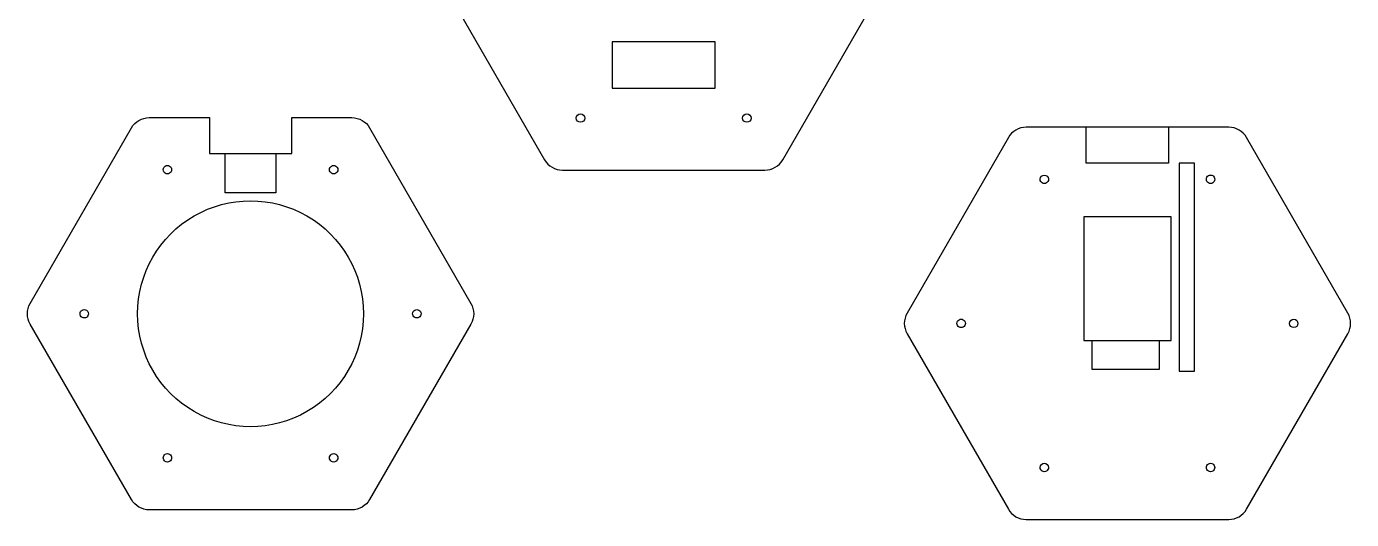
# Model space of a CAD drawing. Extents: x 0 to 264, y -3 to 282.
# Drawn here: x 6.8 to 264.4, y -2.7 to 93.1 of the extents above; entities that cross this region are included whole.
import ezdxf

# ---------------------------------------------------------------- set-up
doc = ezdxf.new("R2010")
doc.units = 0
doc.layers.add('Layer_1', color=7, linetype='CONTINUOUS')

msp = doc.modelspace()

# ---------------------------------------------------------------- linework, layer by layer
at = {"layer": 'Layer_1', "color": 7}
for p, q in [((87.790351, 101.338079), (107.480951, 67.232962)), ((153.790351, 67.232962), (173.480951, 101.338079)), ((120.635651, 90.118079), (120.635651, 81.118079)), ((140.635651, 90.118079), (120.635651, 90.118079)), ((140.635651, 81.118079), (140.635651, 90.118079)), ((120.635651, 81.118079), (140.635651, 81.118079)), ((30.625669, 75.418033), (42.316269, 75.418033)), ((42.316269, 75.418033), (42.316269, 68.418033)), ((58.316269, 68.418033), (58.316269, 75.418033)), ((58.316269, 75.418033), (70.006869, 75.418033)), ((113.653353, 75.339476), (113.653353, 75.339476)), ((145.983343, 75.339476), (145.983343, 75.339476)), ((73.470969, 73.418033), (93.161569, 39.312913)), ((212.806805, 73.545598), (201.116205, 73.545598)), ((240.497405, 73.545598), (201.116215, 73.545598)), ((212.806805, 66.545598), (212.806805, 73.545598)), ((240.497405, 73.545598), (228.806805, 73.545598)), ((228.806805, 73.545598), (228.806805, 66.545598)), ((197.652105, 71.545598), (177.961505, 37.440478)), ((197.652105, 71.545598), (177.961505, 37.440478)), ((263.652105, 37.440478), (243.961505, 71.545598)), ((263.652105, 37.440478), (243.961505, 71.545598)), ((42.316269, 68.418033), (58.316269, 68.418033)), ((33.333973, 65.311533), (33.333973, 65.311533)), ((65.663957, 65.311533), (65.663957, 65.311533)), ((110.945051, 65.232966), (150.326251, 65.232966)), ((228.806805, 66.545598), (212.806805, 66.545598)), ((233.856805, 66.545598), (230.856805, 66.545598)), ((230.856805, 66.545598), (230.856805, 32.145598)), ((233.856805, 32.145598), (233.856805, 66.545598)), ((203.824497, 63.439088), (203.824497, 63.439088)), ((236.154497, 63.439088), (236.154497, 63.439088)), ((229.306805, 56.145598), (212.306805, 56.145598)), ((212.306805, 56.145598), (212.306805, 32.145598)), ((229.306805, 32.145598), (229.306805, 56.145598)), ((17.168962, 37.312903), (17.168962, 37.312903)), ((28.365651, 37.312903), (28.365651, 37.312903)), ((81.828966, 37.312903), (81.828966, 37.312903)), ((27.161569, 1.207793), (7.470969, 35.312913)), ((187.659487, 35.440468), (187.659487, 35.440468)), ((252.319487, 35.440468), (252.319487, 35.440468)), ((177.961505, 33.440478), (197.652105, -0.664642)), ((177.961505, 33.440478), (197.652105, -0.664642)), ((212.306805, 32.145598), (229.306805, 32.145598)), ((230.856805, 32.145598), (230.856805, 28.545598)), ((233.856805, 28.545598), (233.856805, 32.145598)), ((243.961505, -0.664642), (263.652105, 33.440478)), ((243.961505, -0.664642), (263.652105, 33.440478)), ((230.856805, 28.545598), (230.856805, 26.145598)), ((233.856805, 26.145598), (233.856805, 28.545598)), ((230.856805, 26.145598), (233.856805, 26.145598)), ((33.333973, 9.314303), (33.333973, 9.314303)), ((65.663957, 9.314303), (65.663957, 9.314303)), ((203.824497, 7.441878), (203.824497, 7.441878)), ((236.154497, 7.441878), (236.154497, 7.441878)), ((70.006869, -0.792207), (30.625669, -0.792207)), ((201.116205, -2.664642), (240.497405, -2.664642)), ((201.116215, -2.664642), (240.497405, -2.664642))]:
    msp.add_line(p, q, dxfattribs=at)
at = {"layer": 'Layer_1', "color": 4}
for p, q in [((45.373434, 68.417093), (55.261086, 68.417093)), ((45.373434, 60.829442), (45.373434, 68.417093)), ((55.261086, 68.417093), (55.261086, 60.829442)), ((55.261086, 60.829442), (45.373434, 60.829442))]:
    msp.add_line(p, q, dxfattribs=at)
at = {"layer": 'Layer_1', "color": 1}
for p, q in [((213.929185, 32.119748), (227.005051, 32.119748)), ((213.929185, 26.456055), (213.929185, 32.119748)), ((227.005051, 32.119748), (227.005051, 26.456055)), ((227.005051, 26.456055), (213.929185, 26.456055))]:
    msp.add_line(p, q, dxfattribs=at)
at = {"layer": 'Layer_1', "color": 7}
for points in [[(27.161569, 73.418033), (27.8761, 74.655637), (29.196607, 75.418032), (30.625669, 75.418033)], [(70.006869, 75.418033), (71.435931, 75.418032), (72.756438, 74.655637), (73.470969, 73.418033)], [(113.653353, 75.339476), (113.653353, 75.790862), (114.019274, 76.156783), (114.470661, 76.156783)], [(114.470661, 74.522168), (114.019274, 74.522168), (113.653353, 74.888089), (113.653353, 75.339476)], [(114.470661, 76.156783), (114.922047, 76.156783), (115.287968, 75.790862), (115.287969, 75.339476)], [(115.287969, 75.339476), (115.287968, 74.888089), (114.922047, 74.522168), (114.470661, 74.522168)], [(145.983343, 75.339476), (145.983343, 75.790862), (146.349264, 76.156783), (146.800651, 76.156783)], [(146.800651, 74.522168), (146.349264, 74.522168), (145.983343, 74.888089), (145.983343, 75.339476)], [(146.800651, 76.156783), (147.252037, 76.156783), (147.617958, 75.790862), (147.617959, 75.339476)], [(147.617959, 75.339476), (147.617958, 74.888089), (147.252037, 74.522168), (146.800651, 74.522168)], [(7.470969, 39.312913), (7.470969, 39.312913), (27.161569, 73.418033), (27.161569, 73.418033)], [(201.116215, 73.545598), (199.687149, 73.545601), (198.366637, 72.783205), (197.652105, 71.545598)], [(201.116205, 73.545598), (199.687143, 73.545597), (198.366635, 72.783202), (197.652105, 71.545598)], [(243.961505, 71.545598), (243.246974, 72.783202), (241.926466, 73.545597), (240.497405, 73.545598)], [(243.961505, 71.545598), (243.246974, 72.783202), (241.926466, 73.545597), (240.497405, 73.545598)], [(107.480951, 67.232962), (108.195481, 65.99536), (109.515991, 65.232966), (110.945051, 65.232966)], [(150.326251, 65.232966), (151.755311, 65.232966), (153.075821, 65.99536), (153.790351, 67.232962)], [(33.333973, 65.311533), (33.333973, 65.603529), (33.489751, 65.873344), (33.742627, 66.019342)], [(33.742627, 64.603724), (33.489751, 64.749722), (33.333973, 65.019537), (33.333973, 65.311533)], [(33.742627, 66.019342), (33.995503, 66.16534), (34.307059, 66.16534), (34.559935, 66.019342)], [(34.559935, 64.603724), (34.307059, 64.457726), (33.995503, 64.457726), (33.742627, 64.603724)], [(34.559935, 66.019342), (34.812811, 65.873344), (34.968589, 65.603529), (34.968589, 65.311533)], [(34.968589, 65.311533), (34.968589, 65.019537), (34.812811, 64.749722), (34.559935, 64.603724)], [(65.663957, 65.311533), (65.663957, 65.603529), (65.819735, 65.873344), (66.072611, 66.019342)], [(66.072611, 64.603724), (65.819735, 64.749722), (65.663957, 65.019537), (65.663957, 65.311533)], [(66.072611, 66.019342), (66.325487, 66.16534), (66.637043, 66.16534), (66.889919, 66.019342)], [(66.889919, 64.603724), (66.637043, 64.457726), (66.325487, 64.457726), (66.072611, 64.603724)], [(66.889919, 66.019342), (67.142795, 65.873344), (67.298573, 65.603529), (67.298573, 65.311533)], [(67.298573, 65.311533), (67.298573, 65.019537), (67.142795, 64.749722), (66.889919, 64.603724)], [(203.824497, 63.439088), (203.824497, 63.890474), (204.190418, 64.256395), (204.641805, 64.256395)], [(204.233151, 62.731279), (203.980275, 62.877277), (203.824497, 63.147092), (203.824497, 63.439088)], [(205.050458, 62.731279), (204.797582, 62.585281), (204.486027, 62.585281), (204.233151, 62.731279)], [(204.641805, 64.256395), (205.093191, 64.256395), (205.459112, 63.890474), (205.459112, 63.439088)], [(205.459112, 63.439088), (205.459112, 63.147092), (205.303334, 62.877277), (205.050458, 62.731279)], [(236.154497, 63.439088), (236.154497, 63.731084), (236.310275, 64.000899), (236.563151, 64.146897)], [(236.563151, 62.731279), (236.310275, 62.877277), (236.154497, 63.147092), (236.154497, 63.439088)], [(236.563151, 64.146897), (236.816027, 64.292895), (237.127582, 64.292895), (237.380458, 64.146897)], [(237.380458, 62.731279), (237.127582, 62.585281), (236.816027, 62.585281), (236.563151, 62.731279)], [(237.380458, 64.146897), (237.633334, 64.000899), (237.789112, 63.731084), (237.789112, 63.439088)], [(237.789112, 63.439088), (237.789112, 63.147092), (237.633334, 62.877277), (237.380458, 62.731279)], [(39.340954, 56.322684), (46.132494, 60.243782), (54.500018, 60.243782), (61.291559, 56.322684)], [(28.365651, 37.312903), (28.365651, 45.155099), (32.549413, 52.401586), (39.340954, 56.322684)], [(61.291559, 56.322684), (68.083099, 52.401586), (72.266861, 45.155099), (72.266861, 37.312903)], [(7.470969, 35.312913), (6.756438, 36.550517), (6.756438, 38.075308), (7.470969, 39.312913)], [(93.161569, 39.312913), (93.8761, 38.075308), (93.8761, 36.550517), (93.161569, 35.312913)], [(17.168962, 37.312903), (17.168962, 37.604899), (17.32474, 37.874714), (17.577616, 38.020712)], [(17.577616, 36.605094), (17.32474, 36.751092), (17.168962, 37.020907), (17.168962, 37.312903)], [(17.577616, 38.020712), (17.830492, 38.16671), (18.142048, 38.16671), (18.394924, 38.020712)], [(18.394924, 36.605094), (18.142048, 36.459096), (17.830492, 36.459096), (17.577616, 36.605094)], [(18.394924, 38.020712), (18.6478, 37.874714), (18.803578, 37.604899), (18.803578, 37.312903)], [(18.803578, 37.312903), (18.803578, 37.020907), (18.6478, 36.751092), (18.394924, 36.605094)], [(39.340954, 18.303121), (32.549413, 22.224219), (28.365651, 29.470707), (28.365651, 37.312903)], [(72.266861, 37.312903), (72.266861, 29.470707), (68.083099, 22.224219), (61.291559, 18.303121)], [(81.828966, 37.312903), (81.828966, 37.604899), (81.984744, 37.874714), (82.23762, 38.020712)], [(82.23762, 36.605094), (81.984744, 36.751092), (81.828966, 37.020907), (81.828966, 37.312903)], [(82.23762, 38.020712), (82.490496, 38.16671), (82.802052, 38.16671), (83.054928, 38.020712)], [(83.054928, 36.605094), (82.802052, 36.459096), (82.490496, 36.459096), (82.23762, 36.605094)], [(83.054928, 38.020712), (83.307804, 37.874714), (83.463582, 37.604899), (83.463582, 37.312903)], [(83.463582, 37.312903), (83.463582, 37.020907), (83.307804, 36.751092), (83.054928, 36.605094)], [(177.961505, 37.440478), (177.246973, 36.202873), (177.246973, 34.678082), (177.961505, 33.440478)], [(177.961505, 37.440478), (177.246973, 36.202873), (177.246973, 34.678082), (177.961505, 33.440478)], [(187.659487, 35.440468), (187.659487, 35.732464), (187.815265, 36.002279), (188.068141, 36.148277)], [(188.068141, 36.148277), (188.321017, 36.294275), (188.632572, 36.294275), (188.885448, 36.148277)], [(188.885448, 36.148277), (189.138324, 36.002279), (189.294102, 35.732464), (189.294102, 35.440468)], [(252.319487, 35.440468), (252.319487, 35.891854), (252.685408, 36.257775), (253.136795, 36.257775)], [(253.136795, 36.257775), (253.588181, 36.257775), (253.954102, 35.891854), (253.954102, 35.440468)], [(263.652105, 33.440478), (264.366636, 34.678082), (264.366636, 36.202873), (263.652105, 37.440478)], [(263.652105, 33.440478), (264.366636, 34.678082), (264.366636, 36.202873), (263.652105, 37.440478)], [(93.161569, 35.312913), (93.161569, 35.312913), (73.470969, 1.207793), (73.470969, 1.207793)], [(188.068141, 34.732659), (187.815265, 34.878657), (187.659487, 35.148472), (187.659487, 35.440468)], [(188.885448, 34.732659), (188.632572, 34.586661), (188.321017, 34.586661), (188.068141, 34.732659)], [(189.294102, 35.440468), (189.294102, 35.148472), (189.138324, 34.878657), (188.885448, 34.732659)], [(253.136795, 34.62316), (252.685408, 34.62316), (252.319487, 34.989081), (252.319487, 35.440468)], [(253.954102, 35.440468), (253.954102, 34.989081), (253.588181, 34.62316), (253.136795, 34.62316)], [(61.291559, 18.303121), (54.500018, 14.382023), (46.132494, 14.382023), (39.340954, 18.303121)], [(33.333973, 9.314303), (33.333973, 9.606299), (33.489751, 9.876114), (33.742627, 10.022112)], [(33.742627, 8.606494), (33.489751, 8.752492), (33.333973, 9.022307), (33.333973, 9.314303)], [(33.742627, 10.022112), (33.995503, 10.16811), (34.307059, 10.16811), (34.559935, 10.022112)], [(34.559935, 8.606494), (34.307059, 8.460496), (33.995503, 8.460496), (33.742627, 8.606494)], [(34.559935, 10.022112), (34.812811, 9.876114), (34.968589, 9.606299), (34.968589, 9.314303)], [(34.968589, 9.314303), (34.968589, 9.022307), (34.812811, 8.752492), (34.559935, 8.606494)], [(65.663957, 9.314303), (65.663957, 9.606299), (65.819735, 9.876114), (66.072611, 10.022112)], [(66.072611, 8.606494), (65.819735, 8.752492), (65.663957, 9.022307), (65.663957, 9.314303)], [(66.072611, 10.022112), (66.325487, 10.16811), (66.637043, 10.16811), (66.889919, 10.022112)], [(66.889919, 8.606494), (66.637043, 8.460496), (66.325487, 8.460496), (66.072611, 8.606494)], [(66.889919, 10.022112), (67.142795, 9.876114), (67.298573, 9.606299), (67.298573, 9.314303)], [(67.298573, 9.314303), (67.298573, 9.022307), (67.142795, 8.752492), (66.889919, 8.606494)], [(203.824497, 7.441878), (203.824497, 7.893264), (204.190418, 8.259185), (204.641805, 8.259185)], [(204.641805, 8.259185), (205.093191, 8.259185), (205.459112, 7.893264), (205.459112, 7.441878)], [(236.154497, 7.441878), (236.154497, 7.733874), (236.310275, 8.003689), (236.563151, 8.149687)], [(236.563151, 8.149687), (236.816027, 8.295685), (237.127582, 8.295685), (237.380458, 8.149687)], [(237.380458, 8.149687), (237.633334, 8.003689), (237.789112, 7.733874), (237.789112, 7.441878)], [(204.233151, 6.734069), (203.980275, 6.880067), (203.824497, 7.149882), (203.824497, 7.441878)], [(205.050458, 6.734069), (204.797582, 6.588071), (204.486027, 6.588071), (204.233151, 6.734069)], [(205.459112, 7.441878), (205.459112, 7.149882), (205.303334, 6.880067), (205.050458, 6.734069)], [(236.563151, 6.734069), (236.310275, 6.880067), (236.154497, 7.149882), (236.154497, 7.441878)], [(237.380458, 6.734069), (237.127582, 6.588071), (236.816027, 6.588071), (236.563151, 6.734069)], [(237.789112, 7.441878), (237.789112, 7.149882), (237.633334, 6.880067), (237.380458, 6.734069)], [(30.625669, -0.792207), (29.196607, -0.792207), (27.8761, -0.029811), (27.161569, 1.207793)], [(73.470969, 1.207793), (72.756438, -0.029811), (71.435931, -0.792207), (70.006869, -0.792207)], [(197.652105, -0.664642), (198.366635, -1.902246), (199.687143, -2.664642), (201.116205, -2.664642)], [(197.652105, -0.664642), (198.366637, -1.902249), (199.687149, -2.664645), (201.116215, -2.664642)], [(240.497405, -2.664642), (241.926466, -2.664642), (243.246974, -1.902246), (243.961505, -0.664642)], [(240.497405, -2.664642), (241.926466, -2.664642), (243.246974, -1.902246), (243.961505, -0.664642)]]:
    msp.add_open_spline(points, degree=3, dxfattribs=at)

doc.saveas('drawing.dxf')
